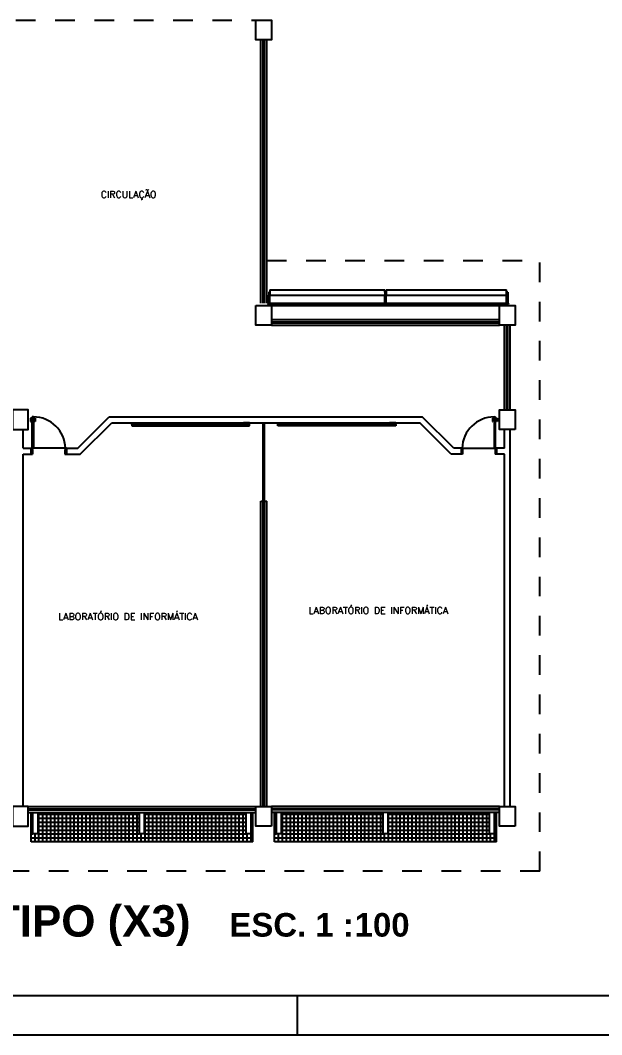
# Model space of a CAD drawing. Header units: millimetres. Extents: x -2485 to 3289, y -257 to 1952.
# Drawn here: x 2.39 to 5.35, y 30.07 to 35.23 of the extents above; entities that cross this region are included whole.
import ezdxf
from ezdxf.enums import TextEntityAlignment as Align

# ---------------------------------------------------------------- set-up
doc = ezdxf.new("R2010")
doc.units = ezdxf.units.MM
doc.header["$LTSCALE"] = 0.3
doc.linetypes.add('CONTINUO', pattern=[0])
doc.linetypes.add('HIDDEN2', pattern=[0.1875, 0.125, -0.0625])
for name, color, linetype in [('PAREDE', 7, 'CONTINUO'), ('PILAR', 2, 'Continuous'), ('PROJEÇÃO', 11, 'HIDDEN2'), ('TEX', 11, 'Continuous'), ('TEXTO', 3, 'Continuous')]:
    doc.layers.add(name, color=color, linetype=linetype)
doc.styles.add('ROMANS', font='romans.shx', dxfattribs={"height": 0.03})
doc.styles.add('SANSSERIFBOLD', font='sasb____.pfb')

# ---------------------------------------------------------------- blocks, each defined once
blk = doc.blocks.new('PN')
at = {"layer": 'TEX', "color": 3, "linetype": 'Continuous', "style": 'SANSSERIFBOLD'}
blk.add_text('ESC. 1 :', height=0.06, dxfattribs=at).set_placement((-0.078, 0.0123), align=Align.CENTER)
at = {"layer": 'TEX', "color": 9, "style": 'SANSSERIFBOLD'}
blk.add_attdef('NOME', text='', height=0.08, dxfattribs=at).set_placement((-0.3353, 0.0123), align=Align.RIGHT)
at = {"layer": 'TEX', "color": 3, "style": 'SANSSERIFBOLD'}
blk.add_attdef('ESCALA', (0.0825, 0.0123), '', height=0.06, dxfattribs=at)

msp = doc.modelspace()

# ---------------------------------------------------------------- linework, layer by layer
at = {"color": 12, "linetype": 'Continuous'}
msp.add_line((-1.320178, 30.266047), (14.599822, 30.266047), dxfattribs=at)
at = {"color": 5, "linetype": 'Continuous'}
msp.add_line((3.799822, 30.266047), (3.799822, 30.066047), dxfattribs=at)
at = {"color": 4, "linetype": 'Continuous'}
msp.add_line((-1.820178, 30.066047), (14.799822, 30.066047), dxfattribs=at)
at = {"layer": 'PAREDE'}
for p, q in [((3.615187, 33.790297), (3.615187, 35.131301)), ((3.627187, 33.790297), (3.627187, 35.131301)), ((3.633187, 33.790297), (3.633187, 35.131301)), ((3.645187, 33.790297), (3.645187, 35.131301)), ((3.661015, 33.846701), (3.655415, 33.846701)), ((3.655415, 33.846701), (3.655415, 33.842701)), ((3.661015, 33.842701), (3.655415, 33.842701)), ((3.655415, 33.842701), (3.655415, 33.831101)), ((3.661015, 33.858301), (4.246811, 33.858301)), ((3.661015, 33.858301), (3.661015, 33.846701)), ((3.661015, 33.846701), (3.661015, 33.842701)), ((3.661015, 33.842701), (3.661015, 33.831101)), ((4.246811, 33.846701), (4.246811, 33.858301)), ((4.252411, 33.846701), (4.246811, 33.846701)), ((4.246811, 33.846701), (4.246811, 33.842701)), ((4.252411, 33.842701), (4.246811, 33.842701)), ((4.246811, 33.842701), (4.246811, 33.831101)), ((4.252411, 33.858302), (4.866466, 33.858301)), ((4.252411, 33.858301), (4.252411, 33.846701)), ((4.252411, 33.846701), (4.252411, 33.842701)), ((4.252411, 33.842701), (4.252411, 33.831101)), ((4.866466, 33.790465), (4.866466, 33.858301)), ((4.872066, 33.846702), (4.866466, 33.846702)), ((4.866466, 33.846701), (4.866466, 33.842701)), ((4.866466, 33.846701), (4.866466, 33.842701)), ((4.872066, 33.842702), (4.866466, 33.842702)), ((4.866466, 33.842701), (4.866466, 33.831101)), ((4.872066, 33.846701), (4.872066, 33.842701)), ((4.872066, 33.842702), (4.872066, 33.791252)), ((3.654202, 33.788544), (3.653354, 33.789392)), ((3.655415, 33.790832), (3.655415, 33.831101)), ((3.658226, 33.790297), (3.658664, 33.790297)), ((3.661015, 33.831103), (4.246811, 33.831101)), ((3.661015, 33.791027), (3.661015, 33.831101)), ((3.662431, 33.790297), (4.866197, 33.790294)), ((3.662529, 33.788697), (4.865794, 33.788694)), ((3.662688, 33.788548), (3.663536, 33.789397)), ((3.662688, 33.788548), (3.663536, 33.789397)), ((3.662688, 33.788544), (3.663536, 33.789392)), ((3.662688, 33.788544), (3.663536, 33.789392)), ((3.664445, 33.784297), (4.864187, 33.784294)), ((4.246811, 33.790295), (4.246811, 33.831101)), ((4.252411, 33.831102), (4.866466, 33.831101)), ((4.252411, 33.790295), (4.252411, 33.831101)), ((4.865945, 33.788544), (4.865096, 33.789392)), ((4.866466, 33.831101), (4.866466, 33.790465)), ((4.87443, 33.788548), (4.875278, 33.789397)), ((4.87443, 33.788548), (4.875278, 33.789397)), ((4.87443, 33.788544), (4.875278, 33.789392)), ((4.87443, 33.788544), (4.875278, 33.789392)), ((3.66252, 33.779897), (4.866115, 33.779894)), ((3.670187, 33.708301), (4.830187, 33.708301)), ((3.670187, 33.696301), (4.830187, 33.696301)), ((3.670187, 33.690301), (4.830187, 33.690301)), ((3.670187, 33.678301), (4.830187, 33.678301)), ((4.855187, 33.247301), (4.855187, 33.678301)), ((4.867187, 33.247301), (4.867187, 33.678301)), ((4.873187, 33.247301), (4.873187, 33.678301)), ((4.885187, 33.247301), (4.885187, 33.678301)), ((2.450187, 33.205719), (2.441437, 33.205719)), ((2.441437, 33.205719), (2.441437, 33.188219)), ((2.441437, 33.188219), (2.443625, 33.188219)), ((2.443625, 33.188219), (2.443625, 33.202919)), ((2.443625, 33.202919), (2.450187, 33.202919)), ((2.450187, 33.052301), (2.450187, 33.212301)), ((2.457187, 33.212301), (2.450187, 33.212301)), ((2.457187, 33.212301), (2.457187, 33.052301)), ((2.457187, 33.205719), (2.465937, 33.205719)), ((2.46375, 33.202919), (2.457187, 33.202919)), ((2.46375, 33.188219), (2.46375, 33.202919)), ((2.465937, 33.188219), (2.46375, 33.188219)), ((2.465937, 33.205719), (2.465937, 33.188219)), ((2.683187, 33.052301), (2.843187, 33.212301)), ((2.695614, 33.022301), (2.855614, 33.182301)), ((2.843187, 33.212301), (4.437187, 33.212301)), ((2.855614, 33.182301), (4.424761, 33.182301)), ((2.958174, 33.173006), (2.958174, 33.182301)), ((2.958174, 33.182301), (2.990273, 33.182301)), ((2.990273, 33.173006), (2.958174, 33.173006)), ((2.958174, 33.173006), (2.958174, 33.166006)), ((3.558174, 33.173006), (2.958174, 33.173006)), ((2.958174, 33.166006), (3.558174, 33.166006)), ((2.990273, 33.182301), (2.990273, 33.173006)), ((3.558174, 33.182301), (3.526075, 33.182301)), ((3.526075, 33.182301), (3.526075, 33.173006)), ((3.526075, 33.173006), (3.558174, 33.173006)), ((3.558174, 33.173006), (3.558174, 33.182301)), ((3.558174, 33.166006), (3.558174, 33.173006)), ((3.627187, 31.228301), (3.627187, 33.182301)), ((3.627187, 31.228301), (3.627187, 33.182301)), ((3.627187, 31.228301), (3.627187, 33.182301)), ((3.627187, 31.228301), (3.627187, 33.182301)), ((3.633187, 31.228301), (3.633187, 33.182301)), ((3.633187, 31.228301), (3.633187, 33.182301)), ((3.633187, 31.228301), (3.633187, 33.182301)), ((3.633187, 31.228301), (3.633187, 33.182301)), ((3.7022, 33.173006), (3.7022, 33.182301)), ((3.7022, 33.182301), (3.734299, 33.182301)), ((3.7022, 33.166006), (3.7022, 33.173006)), ((3.7022, 33.173006), (4.3022, 33.173006)), ((3.734299, 33.173006), (3.7022, 33.173006)), ((4.3022, 33.166006), (3.7022, 33.166006)), ((3.734299, 33.182301), (3.734299, 33.173006)), ((4.3022, 33.182301), (4.270101, 33.182301)), ((4.270101, 33.182301), (4.270101, 33.173006)), ((4.270101, 33.173006), (4.3022, 33.173006)), ((4.3022, 33.173006), (4.3022, 33.182301)), ((4.3022, 33.173006), (4.3022, 33.166006)), ((4.584761, 33.022301), (4.424761, 33.182301)), ((4.597187, 33.052301), (4.437187, 33.212301)), ((4.803187, 33.205719), (4.794437, 33.205719)), ((4.794437, 33.205719), (4.794437, 33.188219)), ((4.794437, 33.188219), (4.796625, 33.188219)), ((4.796625, 33.188219), (4.796625, 33.202919)), ((4.796625, 33.202919), (4.803187, 33.202919)), ((4.803187, 33.212301), (4.803187, 33.052301)), ((4.803187, 33.212301), (4.810187, 33.212301)), ((4.810187, 33.052301), (4.810187, 33.212301)), ((4.810187, 33.205719), (4.818937, 33.205719)), ((4.81675, 33.202919), (4.810187, 33.202919)), ((4.81675, 33.188219), (4.81675, 33.202919)), ((4.818937, 33.188219), (4.81675, 33.188219)), ((4.818937, 33.205719), (4.818937, 33.188219)), ((2.405187, 33.052301), (2.405187, 33.147301)), ((4.855187, 33.052301), (4.855187, 33.147301)), ((4.885187, 31.228301), (4.885187, 33.147301)), ((2.405187, 33.052301), (2.445187, 33.052301)), ((2.405187, 31.228301), (2.405187, 33.022301)), ((2.405187, 33.022301), (2.445187, 33.022301)), ((2.445187, 33.022301), (2.445187, 33.052301)), ((2.445187, 33.052301), (2.445187, 33.022301)), ((2.445187, 33.052301), (2.450187, 33.052301)), ((2.445187, 33.022301), (2.452687, 33.022301)), ((2.457187, 33.052301), (2.450187, 33.052301)), ((2.450187, 33.052301), (2.450187, 33.045301)), ((2.450187, 33.045301), (2.452687, 33.045301)), ((2.452687, 33.045301), (2.452687, 33.022301)), ((2.620187, 33.052301), (2.457187, 33.052301)), ((2.620187, 33.045301), (2.617687, 33.045301)), ((2.617687, 33.045301), (2.617687, 33.022301)), ((2.617687, 33.022301), (2.625187, 33.022301)), ((2.625187, 33.052301), (2.620187, 33.052301)), ((2.620187, 33.052301), (2.620187, 33.045301)), ((2.625187, 33.052301), (2.625187, 33.022301)), ((2.625187, 33.052301), (2.683187, 33.052301)), ((2.625187, 33.022301), (2.695614, 33.022301)), ((4.635187, 33.022301), (4.584761, 33.022301)), ((4.635187, 33.052301), (4.597187, 33.052301)), ((4.635187, 33.052301), (4.635187, 33.022301)), ((4.635187, 33.052301), (4.640187, 33.052301)), ((4.642687, 33.022301), (4.635187, 33.022301)), ((4.640187, 33.052301), (4.640187, 33.045301)), ((4.640187, 33.052301), (4.803187, 33.052301)), ((4.640187, 33.045301), (4.642687, 33.045301)), ((4.642687, 33.045301), (4.642687, 33.022301)), ((4.803187, 33.052301), (4.810187, 33.052301)), ((4.810187, 33.045301), (4.807687, 33.045301)), ((4.807687, 33.045301), (4.807687, 33.022301)), ((4.815187, 33.022301), (4.807687, 33.022301)), ((4.815187, 33.052301), (4.810187, 33.052301)), ((4.810187, 33.052301), (4.810187, 33.045301)), ((4.815187, 33.022301), (4.815187, 33.052301)), ((4.855187, 33.052301), (4.815187, 33.052301)), ((4.815187, 33.052301), (4.815187, 33.022301)), ((4.855187, 33.022301), (4.815187, 33.022301)), ((4.855187, 31.228301), (4.855187, 33.022301)), ((3.615187, 32.782301), (3.645187, 32.782301)), ((3.615187, 31.228301), (3.615187, 32.782301)), ((3.645187, 31.228301), (3.645187, 32.782301)), ((2.430187, 31.228301), (3.590187, 31.228301)), ((2.430187, 31.216301), (3.590187, 31.216301)), ((2.430187, 31.210301), (3.590187, 31.210301)), ((2.430187, 31.198301), (3.590187, 31.198301)), ((2.445287, 31.048301), (2.445287, 31.198301)), ((2.454777, 31.088301), (2.454777, 31.198301)), ((2.480777, 31.088301), (2.480777, 31.198301)), ((2.485287, 31.048301), (2.485287, 31.198301)), ((2.505287, 31.048301), (2.505287, 31.198301)), ((2.525287, 31.048301), (2.525287, 31.198301)), ((2.545287, 31.048301), (2.545287, 31.198301)), ((2.565287, 31.048301), (2.565287, 31.198301)), ((2.585287, 31.048301), (2.585287, 31.198301)), ((2.605287, 31.048301), (2.605287, 31.198301)), ((2.625287, 31.048301), (2.625287, 31.198301)), ((2.645287, 31.048301), (2.645287, 31.198301)), ((2.665287, 31.048301), (2.665287, 31.198301)), ((2.685287, 31.048301), (2.685287, 31.198301)), ((2.705287, 31.048301), (2.705287, 31.198301)), ((2.725287, 31.048301), (2.725287, 31.198301)), ((2.745287, 31.048301), (2.745287, 31.198301)), ((2.765287, 31.048301), (2.765287, 31.198301)), ((2.785287, 31.048301), (2.785287, 31.198301)), ((2.805287, 31.048301), (2.805287, 31.198301)), ((2.825287, 31.048301), (2.825287, 31.198301)), ((2.845287, 31.048301), (2.845287, 31.198301)), ((2.865287, 31.048301), (2.865287, 31.198301)), ((2.885287, 31.048301), (2.885287, 31.198301)), ((2.905287, 31.048301), (2.905287, 31.198301)), ((2.925287, 31.048301), (2.925287, 31.198301)), ((2.945287, 31.048301), (2.945287, 31.198301)), ((2.965287, 31.048301), (2.965287, 31.198301)), ((2.985287, 31.048301), (2.985287, 31.198301)), ((2.997187, 31.088301), (2.997187, 31.198301)), ((3.023187, 31.088301), (3.023187, 31.198301)), ((3.025287, 31.048301), (3.025287, 31.198301)), ((3.045287, 31.048301), (3.045287, 31.198301)), ((3.065287, 31.048301), (3.065287, 31.198301)), ((3.085287, 31.048301), (3.085287, 31.198301)), ((3.105287, 31.048301), (3.105287, 31.198301)), ((3.125287, 31.048301), (3.125287, 31.198301)), ((3.145287, 31.048301), (3.145287, 31.198301)), ((3.165287, 31.048301), (3.165287, 31.198301)), ((3.185287, 31.048301), (3.185287, 31.198301)), ((3.205287, 31.048301), (3.205287, 31.198301)), ((3.225287, 31.048301), (3.225287, 31.198301)), ((3.245287, 31.048301), (3.245287, 31.198301)), ((3.265287, 31.048301), (3.265287, 31.198301)), ((3.285287, 31.048301), (3.285287, 31.198301)), ((3.305287, 31.048301), (3.305287, 31.198301)), ((3.325287, 31.048301), (3.325287, 31.198301)), ((3.345287, 31.048301), (3.345287, 31.198301)), ((3.365287, 31.048301), (3.365287, 31.198301)), ((3.385287, 31.048301), (3.385287, 31.198301)), ((3.405287, 31.048301), (3.405287, 31.198301)), ((3.425287, 31.048301), (3.425287, 31.198301)), ((3.445287, 31.048301), (3.445287, 31.198301)), ((3.465287, 31.048301), (3.465287, 31.198301)), ((3.485287, 31.048301), (3.485287, 31.198301)), ((3.505287, 31.048301), (3.505287, 31.198301)), ((3.525287, 31.048301), (3.525287, 31.198301)), ((3.539598, 31.088301), (3.539598, 31.198301)), ((3.565598, 31.088301), (3.565598, 31.198301)), ((3.575087, 31.048301), (3.575087, 31.198301)), ((4.830187, 31.228301), (3.670187, 31.228301)), ((4.830187, 31.216301), (3.670187, 31.216301)), ((4.830187, 31.210301), (3.670187, 31.210301)), ((4.830187, 31.198301), (3.670187, 31.198301)), ((3.685287, 31.048301), (3.685287, 31.198301)), ((3.694777, 31.088301), (3.694777, 31.198301)), ((3.720777, 31.088301), (3.720777, 31.198301)), ((3.725287, 31.048301), (3.725287, 31.198301)), ((3.745287, 31.048301), (3.745287, 31.198301)), ((3.765287, 31.048301), (3.765287, 31.198301)), ((3.785287, 31.048301), (3.785287, 31.198301)), ((3.805287, 31.048301), (3.805287, 31.198301)), ((3.825287, 31.048301), (3.825287, 31.198301)), ((3.845287, 31.048301), (3.845287, 31.198301)), ((3.865287, 31.048301), (3.865287, 31.198301)), ((3.885287, 31.048301), (3.885287, 31.198301)), ((3.905287, 31.048301), (3.905287, 31.198301)), ((3.925287, 31.048301), (3.925287, 31.198301)), ((3.945287, 31.048301), (3.945287, 31.198301)), ((3.965287, 31.048301), (3.965287, 31.198301)), ((3.985287, 31.048301), (3.985287, 31.198301)), ((4.005287, 31.048301), (4.005287, 31.198301)), ((4.025287, 31.048301), (4.025287, 31.198301)), ((4.045287, 31.048301), (4.045287, 31.198301)), ((4.065287, 31.048301), (4.065287, 31.198301)), ((4.085287, 31.048301), (4.085287, 31.198301)), ((4.105287, 31.048301), (4.105287, 31.198301)), ((4.125287, 31.048301), (4.125287, 31.198301)), ((4.145287, 31.048301), (4.145287, 31.198301)), ((4.165287, 31.048301), (4.165287, 31.198301)), ((4.185287, 31.048301), (4.185287, 31.198301)), ((4.205287, 31.048301), (4.205287, 31.198301)), ((4.225287, 31.048301), (4.225287, 31.198301)), ((4.237187, 31.088301), (4.237187, 31.198301)), ((4.263187, 31.088301), (4.263187, 31.198301)), ((4.265287, 31.048301), (4.265287, 31.198301)), ((4.285287, 31.048301), (4.285287, 31.198301)), ((4.305287, 31.048301), (4.305287, 31.198301)), ((4.325287, 31.048301), (4.325287, 31.198301)), ((4.345287, 31.048301), (4.345287, 31.198301)), ((4.365287, 31.048301), (4.365287, 31.198301)), ((4.385287, 31.048301), (4.385287, 31.198301)), ((4.405287, 31.048301), (4.405287, 31.198301)), ((4.425287, 31.048301), (4.425287, 31.198301)), ((4.445287, 31.048301), (4.445287, 31.198301)), ((4.465287, 31.048301), (4.465287, 31.198301)), ((4.485287, 31.048301), (4.485287, 31.198301)), ((4.505287, 31.048301), (4.505287, 31.198301)), ((4.525287, 31.048301), (4.525287, 31.198301)), ((4.545287, 31.048301), (4.545287, 31.198301)), ((4.565287, 31.048301), (4.565287, 31.198301)), ((4.585287, 31.048301), (4.585287, 31.198301)), ((4.605287, 31.048301), (4.605287, 31.198301)), ((4.625287, 31.048301), (4.625287, 31.198301)), ((4.645287, 31.048301), (4.645287, 31.198301)), ((4.665287, 31.048301), (4.665287, 31.198301)), ((4.685287, 31.048301), (4.685287, 31.198301)), ((4.705287, 31.048301), (4.705287, 31.198301)), ((4.725287, 31.048301), (4.725287, 31.198301)), ((4.745287, 31.048301), (4.745287, 31.198301)), ((4.765287, 31.048301), (4.765287, 31.198301)), ((4.779598, 31.088301), (4.779598, 31.198301)), ((4.805598, 31.088301), (4.805598, 31.198301)), ((4.815087, 31.048301), (4.815087, 31.198301)), ((2.445287, 31.188301), (2.454777, 31.188301)), ((2.445287, 31.168301), (2.454777, 31.168301)), ((2.445287, 31.148301), (2.454777, 31.148301)), ((2.480777, 31.188301), (2.997187, 31.188301)), ((2.480777, 31.168301), (2.997187, 31.168301)), ((2.480777, 31.148301), (2.997187, 31.148301)), ((3.023187, 31.188301), (3.539598, 31.188301)), ((3.023187, 31.168301), (3.539598, 31.168301)), ((3.023187, 31.148301), (3.539598, 31.148301)), ((3.565598, 31.188301), (3.575087, 31.188301)), ((3.565598, 31.168301), (3.575087, 31.168301)), ((3.565598, 31.148301), (3.575087, 31.148301)), ((3.685287, 31.188301), (3.694777, 31.188301)), ((3.685287, 31.168301), (3.694777, 31.168301)), ((3.685287, 31.148301), (3.694777, 31.148301)), ((3.720777, 31.188301), (4.237187, 31.188301)), ((3.720777, 31.168301), (4.237187, 31.168301)), ((3.720777, 31.148301), (4.237187, 31.148301)), ((4.263187, 31.188301), (4.779598, 31.188301)), ((4.263187, 31.168301), (4.779598, 31.168301)), ((4.263187, 31.148301), (4.779598, 31.148301)), ((4.805598, 31.188301), (4.815087, 31.188301)), ((4.805598, 31.168301), (4.815087, 31.168301)), ((4.805598, 31.148301), (4.815087, 31.148301)), ((2.445287, 31.128301), (2.454777, 31.128301)), ((2.445287, 31.108301), (2.454777, 31.108301)), ((2.480777, 31.128301), (2.997187, 31.128301)), ((2.480777, 31.108301), (2.997187, 31.108301)), ((3.023187, 31.128301), (3.539598, 31.128301)), ((3.023187, 31.108301), (3.539598, 31.108301)), ((3.565598, 31.128301), (3.575087, 31.128301)), ((3.565598, 31.108301), (3.575087, 31.108301)), ((3.685287, 31.128301), (3.694777, 31.128301)), ((3.685287, 31.108301), (3.694777, 31.108301)), ((3.720777, 31.128301), (4.237187, 31.128301)), ((3.720777, 31.108301), (4.237187, 31.108301)), ((4.263187, 31.128301), (4.779598, 31.128301)), ((4.263187, 31.108301), (4.779598, 31.108301)), ((4.805598, 31.128301), (4.815087, 31.128301)), ((4.805598, 31.108301), (4.815087, 31.108301)), ((2.445287, 31.088301), (2.454777, 31.088301)), ((2.445287, 31.068301), (3.575087, 31.068301)), ((3.575087, 31.048301), (2.445287, 31.048301)), ((2.480777, 31.088301), (2.454777, 31.088301)), ((2.465287, 31.048301), (2.465287, 31.088301)), ((2.480777, 31.088301), (2.997187, 31.088301)), ((3.023187, 31.088301), (2.997187, 31.088301)), ((3.005287, 31.048301), (3.005287, 31.088301)), ((3.023187, 31.088301), (3.539598, 31.088301)), ((3.565598, 31.088301), (3.539598, 31.088301)), ((3.545287, 31.048301), (3.545287, 31.088301)), ((3.565287, 31.048301), (3.565287, 31.088301)), ((3.565598, 31.088301), (3.575087, 31.088301)), ((3.685287, 31.088301), (3.694777, 31.088301)), ((3.685287, 31.068301), (4.815087, 31.068301)), ((4.815087, 31.048301), (3.685287, 31.048301)), ((3.720777, 31.088301), (3.694777, 31.088301)), ((3.705287, 31.048301), (3.705287, 31.088301)), ((3.720777, 31.088301), (4.237187, 31.088301)), ((4.263187, 31.088301), (4.237187, 31.088301)), ((4.245287, 31.048301), (4.245287, 31.088301)), ((4.263187, 31.088301), (4.779598, 31.088301)), ((4.805598, 31.088301), (4.779598, 31.088301)), ((4.785287, 31.048301), (4.785287, 31.088301)), ((4.805287, 31.048301), (4.805287, 31.088301)), ((4.805598, 31.088301), (4.815087, 31.088301))]:
    msp.add_line(p, q, dxfattribs=at)
for centre in [(3.658445, 33.784301), (4.870187, 33.784301)]:
    msp.add_circle(centre, 0.006, dxfattribs=at)
for centre, radius, start, end in [((3.658445, 33.784301), 0.0072, 45, 135), ((4.870187, 33.784301), 0.0072, 45, 135), ((2.455158, 33.047205), 0.165108, 1.768629, 89.295658), ((4.805217, 33.047205), 0.165108, 90.704342, 178.231371)]:
    msp.add_arc(centre, radius, start, end, dxfattribs=at)
at = {"layer": 'PILAR'}
for points in [[(3.590187, 35.231301), (3.670187, 35.231301), (3.670187, 35.131301), (3.590187, 35.131301)], [(3.590187, 33.778301), (3.670187, 33.778301), (3.670187, 33.678301), (3.590187, 33.678301)], [(4.830187, 33.778301), (4.910187, 33.778301), (4.910187, 33.678301), (4.830187, 33.678301)], [(2.350187, 33.147301), (2.430187, 33.147301), (2.430187, 33.247301), (2.350187, 33.247301)], [(4.910187, 33.147301), (4.830187, 33.147301), (4.830187, 33.247301), (4.910187, 33.247301)], [(2.350187, 31.128301), (2.430187, 31.128301), (2.430187, 31.228301), (2.350187, 31.228301)], [(3.670187, 31.128301), (3.590187, 31.128301), (3.590187, 31.228301), (3.670187, 31.228301)], [(4.910187, 31.128301), (4.830187, 31.128301), (4.830187, 31.228301), (4.910187, 31.228301)]]:
    msp.add_lwpolyline(points, close=True, dxfattribs=at)
at = {"layer": 'PROJEÇÃO'}
for p, q in [((2.168187, 35.231301), (3.590187, 35.231301)), ((3.645187, 34.008301), (5.035187, 34.008301)), ((5.035187, 30.898301), (5.035187, 34.008301)), ((5.035187, 30.898301), (-0.302813, 30.898301))]:
    msp.add_line(p, q, dxfattribs=at)

# ---------------------------------------------------------------- block references
at = {"layer": 'TEXTO', "xscale": 2, "yscale": 2, "zscale": 2}
msp.add_blockref('PN', (3.927814, 30.540922), dxfattribs=at).add_auto_attribs({'NOME': 'PLANTA PAVIMENTO TIPO (X3)', 'ESCALA': '100'})

# ---------------------------------------------------------------- texts
at = {"layer": 'TEXTO', "char_height": 0.035, "width": 1, "attachment_point": 5, "style": 'ROMANS'}
for s, insert in [('{\\Fromans.shx|c0;CIRCULAÇÃO}', (2.941938, 34.339444)), ('LABORATÓRIO DE INFORMÁTICA', (4.213381, 32.226281)), ('LABORATÓRIO DE INFORMÁTICA', (2.939051, 32.195268))]:
    msp.add_mtext(s, dxfattribs=dict(at, insert=insert))

doc.saveas('drawing.dxf')
